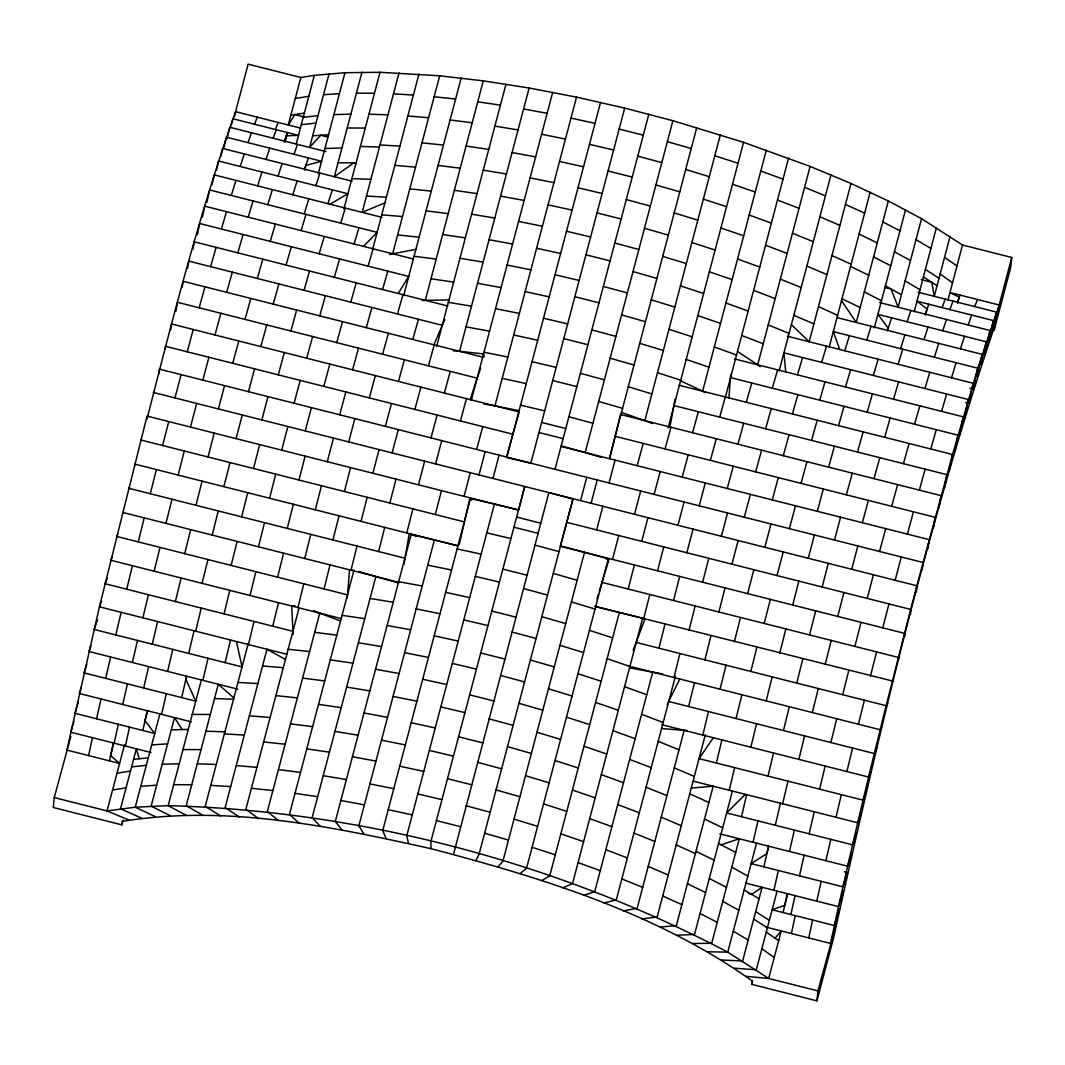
<?xml version="1.0" encoding="UTF-8"?>
<svg xmlns="http://www.w3.org/2000/svg" width="1065" height="1065" viewBox="0 0 1065 1065"><rect width="100%" height="100%" fill="white"/><g stroke="black" fill="none" stroke-linecap="round" stroke-linejoin="round"><path stroke-width="1.5" d="M146.997 419.091C173.222 315.932 199.847 212.161 235.578 111.665L248.132 64.153L300.836 77.492L314.335 75.349L344.954 72.713L380.005 72.287L439.685 75.801L483.284 80.86L529.132 88.022L576.524 97.141L624.689 108.111L672.894 120.718L743.583 142.311L810.119 166.42L851.002 183.473L888.343 200.979L921.558 218.698L962.507 245.017L1011.75 257.49L1010.738 267.408L994.124 330.27L994.484 326.809C927.122 526.469 879.078 732.427 833.549 937.985L816.935 1000.847L751.77 984.353L752.13 980.892C656.919 913.078 542.87 878.079 430.992 848.685C330.376 826.267 225.434 804.381 122.289 821.421L121.929 824.882L53.25 807.496L54.262 797.579L70.836 736.487M910.588 613.946L910.668 609.42L916.859 585.763L952.523 454.489L977.816 368.21L999.196 305.003L1011.75 257.49M728.926 397.884L730.697 374.361M347.283 597.984L349.573 569.868L352.622 570.041M916.366 591.9L916.859 585.763L153.24 392.426M816.935 1000.847L817.933 990.929L835.852 925.312M158.845 373.762L159.391 369.129L923.009 562.466L922.104 570.174M165.048 349.373L165.488 346.285L512.864 434.227L519.188 411.995L171.518 323.973L170.533 330.137M927.788 548.888L929.119 539.622L561.069 446.435M403.915 564.37L409.266 533.592L416.175 536.267M933.406 528.08L935.137 517.31L615.184 436.304L620.016 416.002M669.952 426.985L675.09 399.202M175.845 311.473L177.442 302.3L477.147 378.168L480.728 367.864M938.931 507.872L941.061 495.624L620.389 414.445M182.115 287.404L183.247 281.32L482.725 357.148M944.336 488.329L946.865 474.657L674.012 405.579M187.44 268.673L188.891 261.151L442.255 325.304L444.93 319.607M949.607 469.519L952.523 454.489L679.097 385.264M192.885 249.277L194.376 241.848L447.739 306.001M954.719 451.533L957.994 435.186L730.563 377.609M197.358 234.699L199.674 223.504L408.734 276.434L398.204 293.461M959.645 434.427L963.293 416.841L734.597 358.945M202.43 217.127L204.76 206.184L413.313 258.981M964.384 418.279L968.378 399.521L783.933 352.821L785.73 371.885M66.869 750.08L99.444 606.824L147.05 416.082L518.575 510.135L524.712 486.479L430.886 841.55L430.992 848.685M88.595 755.578L92.442 737.672M109.429 760.863L113.289 742.957M791.402 933.526L795.249 915.62M808.774 937.919L812.622 920.014M206.943 202.177L209.605 189.956L377.116 232.356L363.485 246.374M114.155 743.17L118.308 724.28M125.39 746.019L129.531 727.129M783.121 912.545L787.275 893.655M790.909 914.516L795.049 895.625M212.068 184.511L214.198 174.873L381.829 217.313M96.596 718.782L101.015 698.986M142.817 730.497L147.25 710.701M459.201 544.521L469.998 497.834L471.609 500.071M773.922 890.273L778.342 870.478M816.775 901.123L821.195 881.327M216.421 170.36L218.525 161.015L347.909 193.763L330.017 204.2M453.504 854.383L548.848 492.589L572.917 499.046L479.077 854.17L475.922 860.44M977.231 376.171L982.143 354.352L836.664 317.516M122.728 704.484L127.427 683.863M161.614 714.335L166.3 693.701M763.858 866.817L768.557 846.182M799.482 875.829L804.168 855.208M220.721 156.515L222.572 148.421L352.049 181.196M980.998 364.43L986.19 341.759L877.88 314.335L888.263 328.286L887.571 330.896M105.701 678.365L110.64 656.985M143.682 687.977L148.621 666.597M181.662 697.588L186.588 676.222M753.035 842.255L757.974 820.875M789.458 851.481L794.397 830.101M825.894 860.706L830.82 839.327M223.77 148.088L226.312 137.145L321.55 161.254L305.855 165.381L304.59 170.134M984.486 353.926L989.931 330.483L879.65 302.567M227.085 138.49L229.734 127.241L325.983 151.603M132.353 662.483L137.518 640.438M167.618 671.416L172.77 649.37M202.869 680.335L208.021 658.29M741.493 816.709L746.645 794.663M775.293 825.269L780.459 803.223M809.107 833.828L814.259 811.783M987.668 344.687L993.352 320.578L916.978 301.235L927.096 309.103L925.525 315.054M115.805 634.94L121.157 612.322M152.255 644.179L157.62 621.547M188.705 653.404L194.07 630.786M225.154 662.63L230.519 640.012M729.259 790.257L734.624 767.639M782.615 803.769L787.98 781.151M835.985 817.281L841.35 794.663M231.358 124.898L232.822 118.734L298.48 135.348L286.232 135.827L284.581 142.058M285.207 141.805L287.417 132.553L284.328 141.059M990.557 336.753L996.441 312.072L918.043 292.223M142.883 617.82L148.434 594.709M195.68 631.186L201.232 608.075M248.478 644.551L254.029 621.454M716.359 763.019L721.91 739.909M767.998 776.092L773.536 752.982M819.624 789.165L825.175 766.055M234.433 116.378L235.578 111.665L300.224 128.026M993.113 330.163L999.196 305.003L949.953 292.529L959.285 297.188L957.661 303.339M126.708 589.211L132.419 565.701M175.392 601.539L181.103 578.029M224.076 613.866L229.787 590.356M272.76 626.193L278.471 602.684M702.807 735.076L708.518 711.566M750.838 747.231L756.549 723.734M798.87 759.398L804.581 735.888M846.888 771.553L852.599 748.043M154.132 571.213L159.99 547.397M202.084 583.34L207.928 559.538M250.022 595.481L255.866 571.665M297.96 607.622L303.805 583.806M688.629 706.534L694.473 682.718M736.048 718.542L741.892 694.726M783.467 730.537L789.311 706.734M830.886 742.545L836.731 718.742M609.633 458.735L615.184 436.304M138.264 541.899L144.228 517.87M184.711 553.654L190.675 529.638M231.158 565.422L237.122 541.393M277.606 577.177L283.57 553.148M324.053 588.932L330.017 564.916M673.945 677.526L679.909 653.497M720.073 689.201L726.037 665.186M766.201 700.877L772.165 676.861M812.329 712.565L818.293 688.536M858.443 724.24L864.407 700.211M165.954 523.368L172.011 499.232M212.201 535.083L218.258 510.947M258.462 546.798L264.519 522.662M304.723 558.513L310.78 534.364M350.984 570.214L357.028 546.079M658.955 648.199L665.013 624.05M704.884 659.821L710.941 635.685M750.825 671.456L756.882 647.32M796.753 683.091L802.81 658.942M842.695 694.713L848.752 670.577M150.285 493.734L156.409 469.572M195.947 505.303L202.07 481.14M241.609 516.858L247.732 492.696M287.27 528.413L293.394 504.264M332.932 539.982L339.056 515.819M378.594 551.537L384.718 527.375M643.686 618.659L649.81 594.496M689.042 630.147L695.165 605.985M734.397 641.623L740.521 617.46M779.753 653.111L785.877 628.949M825.109 664.587L831.232 640.438M870.464 676.075L876.588 651.913M178.135 475.07L184.298 450.988M223.85 486.652L230.027 462.569M269.578 498.234L275.742 474.138M315.307 509.802L321.47 485.72M361.022 521.384L367.199 497.302M406.75 532.953L412.914 508.87M628.204 589.025L634.381 564.943M673.546 600.5L679.71 576.418M718.875 611.989L725.039 587.893M764.204 623.464L770.381 599.382M809.546 634.94L815.71 610.857M854.875 646.415L861.039 622.333M162.586 445.49L168.763 421.58M208.034 457.005L214.225 433.082M253.483 468.507L259.674 444.598M298.946 480.022L305.136 456.1M344.394 491.524L350.585 467.602M389.843 503.026L396.034 479.117M435.305 514.541L441.496 490.619M612.535 559.418L618.725 535.495M657.571 570.813L663.761 546.904M702.607 582.222L708.797 558.3M747.643 593.618L753.834 569.708M792.693 605.027L798.87 581.104M837.729 616.422L843.919 592.513M882.765 627.831L888.956 603.908M190.489 427.078L196.666 403.422M236.084 438.62L242.274 414.964M281.692 450.162L287.87 426.506M327.288 461.704L333.465 438.061M372.883 473.259L379.073 449.603M418.492 484.801L424.669 461.145M464.087 496.343L470.264 472.687M596.666 529.917L602.857 506.261M641.756 541.326L647.946 517.683M686.858 552.748L693.035 529.092M731.948 564.157L738.138 540.514M777.037 575.579L783.228 551.923M822.14 587.001L828.317 563.345M867.23 598.41L873.42 574.767M174.953 397.924L181.103 374.627M113.822 743.29L110.574 755.578L119.586 763.432L66.815 750.066M124.525 744.728L107.033 810.944L129.105 820.143M300.836 77.492L288.282 125.004L294.845 114.581L304.404 117.004M218.392 408.92L224.542 385.623M296.203 143.948L314.335 75.349M147.755 710.328L145.013 720.659L154.718 733.505L74.87 713.284L78.238 702.354M121.929 824.882L123.181 820.17M160.016 713.457L135.242 807.203L107.033 810.944L54.262 797.579M329.058 73.751L309.582 147.449L320.698 135.255L328.22 137.159M318.262 173.701L344.954 72.713M186.668 676.315L185.869 679.337L195.76 701.169L83.989 672.867L86.784 664.28M261.83 419.916L267.981 396.619M201.458 679.616L168.15 805.659L135.242 807.203L155.397 816.669M361.954 72.22L334.343 176.723L353.766 162.865L356.495 163.557M343.902 208.913L380.005 72.287M248.265 643.433L205.212 806.351L220.628 815.87M399.029 72.899L362.18 212.334L384.904 202.896M305.269 430.912L311.419 407.615M372.497 249.849L418.944 74.071M298.972 608.315L245.869 809.24L258.529 818.572M389.63 254.508L392.652 253.763L439.685 75.801M348.708 441.908L354.858 418.612M313.616 610.684L319.766 613.147L267.342 811.517L278.551 820.676M403.688 295.524L461.158 78.065M353.993 570.108L289.467 814.312L299.172 823.285M422.193 300.516L425.294 300.317L483.284 80.86M392.133 452.905L398.297 429.621M358.679 571.492L375.865 576.524L312.151 817.627L320.325 826.387M436.677 346.405L505.968 84.188M453.237 350.824L459.561 351.29L529.132 88.022M435.572 463.914L441.735 440.617M457.977 545.733L434.4 539.955L358.865 825.788L363.871 833.988M471.342 400.147L552.682 92.349M483.736 403.941L494.945 405.858L576.524 97.141M479.01 474.91L485.174 451.613M492.949 478.438L499.099 455.141M518.522 509.869L494.426 504.025L406.737 835.852L408.494 843.374M600.553 102.413L506.714 457.524L530.863 463.182L624.689 108.111M555.011 469.292L648.838 114.221M601.073 457.311L585.204 452.545L672.894 120.718M580.585 500.617L586.735 477.32M591.075 503.279L597.225 479.982M560.536 545.919L584.525 552.322L502.946 861.039L498.18 866.843M609.433 458.083L696.763 127.587M652.446 423.564L644.831 420.622L720.353 134.802M634.514 514.275L640.664 490.978M563.039 887.837L572.531 883.551L642.648 618.193L619.337 612.495L549.766 875.763L541.819 880.569M668.128 427.85L743.583 142.311M705.483 392.705L702.62 391.214L766.334 150.112M677.952 525.271L684.103 501.974M662.457 673.852L652.725 672.148L594.736 891.605L583.74 895.345M725.265 397.618L788.553 158.153M675.436 676.129L616.302 899.858L603.855 903.04M760.277 366.68L757.694 364.789L810.119 166.42M721.391 536.267L727.541 512.971M687.311 730.537L684.183 730.35L637.15 908.312L623.278 910.921M779.114 371.099L830.966 174.873M705.323 734.783L657.185 916.912L641.955 918.935M851.002 183.473L809.174 341.759L791.375 324.679M764.83 547.264L770.98 523.98M829.222 347.07L870.158 192.179M732.321 791.402L694.526 934.431L676.768 935.27M888.343 200.979L856.247 322.469L841.51 300.583M808.255 558.273L814.419 534.976M874.325 327.834L905.503 209.832M756.536 843.2L727.741 952.137L768.69 978.469L817.933 990.929M921.558 218.698L898.154 307.252L891.046 289.028L885.042 287.51M768.424 847.7L766.853 853.664L751.144 863.595L842.921 886.826L847.434 872.555L844.332 871.769M914.183 311.805L936.455 227.537M851.694 569.269L857.857 545.972M751.77 984.353L752.609 981.211M776.984 891.525L756.31 969.776L734.357 968.205M950.113 236.324L934.258 296.323L931.835 282.358L921.198 279.669M787.607 894.374L784.705 905.33L772.165 909.776L834.348 925.512L839.446 908.618M947.943 300.144L962.507 245.017M895.133 580.265L901.296 556.968M202.829 380.125L208.926 357.281M248.464 391.68L254.562 368.836M294.1 403.236L300.197 380.391M339.735 414.791L345.832 391.947M385.37 426.346L391.467 403.502M431.005 437.901L437.116 415.057M476.641 449.457L482.751 426.599M609.007 482.964L615.104 460.12M654.096 494.386L660.207 471.529M699.199 505.795L705.296 482.951M744.289 517.217L750.399 494.373M789.378 528.639L795.488 505.782M834.481 540.048L840.578 517.204M879.57 551.47L885.681 528.626M904.824 636.244L904.478 633.329L560.283 546.185L573.09 498.726M187.214 351.783L193.231 329.471M232.742 363.311L238.773 341M278.284 374.84L284.302 352.528M323.813 386.369L329.844 364.057M369.355 397.897L375.373 375.586M414.884 409.426L420.915 387.114M460.413 420.955L466.443 398.643M637.163 465.698L643.193 443.399M682.199 477.107L688.23 454.795M727.249 488.502L733.266 466.204M772.285 499.911L778.302 477.599M817.321 511.32L823.338 489.008M862.357 522.715L868.388 500.404M907.393 534.124L913.424 511.812M214.957 334.969L220.881 313.296M260.832 346.591L266.756 324.905M306.707 358.199L312.631 336.527M352.582 369.821L358.506 348.135M398.456 381.43L404.38 359.757M444.331 393.052L450.255 371.365M506.62 457.045L512.864 434.227M665.039 448.924L670.963 427.251M710.368 460.399L716.292 438.727M755.697 471.875L761.621 450.202M801.04 483.364L806.964 461.678M846.369 494.839L852.293 473.153M891.698 506.314L897.622 484.628M199.168 307.798L204.959 286.818M245.017 319.407L250.821 298.44M290.878 331.015L296.669 310.048M336.726 342.624L342.531 321.657M382.588 354.232L388.392 333.265M428.436 365.841L434.24 344.874M692.57 432.71L698.36 411.742M737.925 444.198L743.716 423.231M783.281 455.687L789.072 434.72M828.637 467.162L834.428 446.195M873.992 478.651L879.797 457.684M919.348 490.126L925.139 469.159M226.685 292.329L232.33 272.147M273.212 304.097L278.87 283.929M319.74 315.879L325.397 295.711M366.28 327.661L371.925 307.492M412.807 339.442L418.465 319.274M719.687 417.147L725.332 396.965M765.615 428.769L771.273 408.601M811.557 440.404L817.214 420.236M857.498 452.039L863.143 431.857M903.426 463.661L909.084 443.493M210.617 266.649L216.102 247.36M257.331 278.484L262.815 259.181M304.058 290.306L309.542 271.016M350.771 302.141L356.256 282.837M397.485 313.962L402.969 294.672M746.299 402.277L751.784 382.974M792.427 413.952L797.911 394.662M838.554 425.641L844.039 406.337M884.669 437.316L890.154 418.012M930.797 448.991L936.281 429.688M237.814 252.858L243.113 234.5M286.059 265.065L291.357 246.721M334.304 277.286L339.602 258.928M382.548 289.494L387.846 271.149M772.311 388.179L777.61 369.835M819.731 400.187L825.016 381.829M867.15 412.195L872.435 393.837M914.569 424.19L919.854 405.845M221.387 229.002L226.472 211.682M270.284 241.382L275.356 224.063M319.167 253.763L324.253 236.443M368.064 266.144L373.136 248.811M797.499 374.867L802.571 357.547M845.517 387.021L850.602 369.701M893.548 399.189L898.634 381.856M941.58 411.343L946.652 394.023M248.185 217.18L253.044 200.952M301.142 230.586L305.988 214.358M354.086 243.992L358.932 227.764M821.661 362.38L826.52 346.138M873.3 375.452L878.146 359.211M924.939 388.525L929.785 372.284M73.964 721.418L70.729 732.174L150.977 752.502M599.276 591.341L609.26 558.579L606.544 559.311M231.318 195.454L235.924 180.371M267.781 204.68L272.374 189.597M304.231 213.905L308.837 198.836M340.693 223.144L345.286 208.061M844.771 350.771L849.377 335.688M898.141 364.283L902.734 349.2M951.511 377.782L956.104 362.712M843.307 891.006L838.488 906.621L830.487 943.417L766.161 927.136M257.637 185.869L261.963 172.011M292.795 194.775L297.122 180.904M327.94 203.668L332.267 189.81M866.764 340.094L871.09 326.236M900.577 348.654L904.904 334.796M934.378 357.214L938.718 343.356M596.946 598.783L598.344 594.323M81.299 687.151L79.303 693.488L191.407 721.884M240.251 166.513L244.284 153.919M278.072 176.084L282.118 163.491M315.892 185.656L319.939 173.076M887.571 330.403L891.618 317.809M924.007 339.629L928.041 327.035M960.43 348.854L964.477 336.26M470.211 399.601L477.147 378.168M851.8 853.318L847.607 866.204L838.488 906.621L745.607 883.111M266.01 159.417L269.751 148.142M304.59 169.189L308.331 157.913M907.14 321.737L910.881 310.461M942.751 330.762L946.492 319.487M90.858 645.776L88.927 651.487L237.735 689.161M856.406 833.389L852.546 844.825L847.607 866.204L719.794 833.842M248.025 142.643L251.447 132.739M294.06 154.292L297.481 144.387M925.352 314.135L928.773 304.231M968.218 324.985L971.639 315.08M97.594 619.511L94.079 629.442L242.061 666.916L236.43 641.503M861.212 812.848L857.698 822.779L852.546 844.825L726.636 812.941L745.354 794.33M273.173 138.237L276.261 129.73M942.139 307.612L945.227 299.105M949.913 309.582L953.002 301.076M633.182 650.183L644.977 618.991L641.849 617.926M101.548 601.219L99.444 606.824L286.978 654.309M866.218 791.761L863.063 800.161L857.698 822.779L693.368 781.178M254.548 124.232L257.291 117.163M275.382 129.504L278.138 122.435M957.355 302.167L960.098 295.098M974.728 306.574L977.47 299.505M107.219 578.255L104.996 583.713L292.902 631.292L293.155 634.421M871.383 770.221L868.614 777.051L863.063 800.161L699.013 758.626L713.35 737.739M433.921 344.794L442.255 325.304M112.491 556.276L110.707 560.203L341.253 618.579M876.708 748.309L874.325 753.541L868.614 777.051L661.818 724.693M667.169 704.431L679.803 679.004M117.882 533.978L116.551 536.401L347.456 594.856M882.166 726.104L880.169 729.738L874.325 753.541L668.727 701.489M887.717 703.712L886.133 705.709L880.169 729.738L628.643 666.051M775.014 938.185L781.257 930.956L768.69 978.469L745.913 976.312M520.173 873.566L526.549 868.241L608.301 558.832L584.525 552.322M721.058 844.838L739.296 838.781L711.686 943.284L692.769 943.51M129.744 487.877L128.572 488.236L404.886 558.193M893.362 681.214L594.603 606.238M392.652 253.763L415.882 249.383M295.298 98.446L308.797 96.303M290.878 115.22L304.364 113.076M117.004 773.217L130.489 771.073M112.571 789.99L126.056 787.847M303.259 117.27L317.982 115.672M301.302 124.685L316.025 123.087M294.952 605.692L291.73 606.038L292.902 631.292M133.578 759.385L148.301 757.787M131.594 766.893L146.318 765.296M691.225 788.087L713.191 786.196L676.342 925.631L659.821 927.056M323.52 94.718L339.416 93.667M312.671 135.774L328.566 134.736M151.709 744.901L167.604 743.849M140.78 786.25L156.675 785.198M333.878 114.621L350.878 114.128M324.932 148.501L341.932 148.008M171.292 729.884L188.305 729.392M162.213 764.244L179.226 763.751M425.294 300.317L448.964 299.931M356.416 93.174L374.467 93.241M347.217 127.986L365.268 128.053M338.018 162.812L356.069 162.878M192.259 714.415L210.311 714.482M182.967 749.56L201.019 749.627M173.688 784.705L191.74 784.772M707.732 951.777L727.741 952.137C556.742 862.61 361.181 810.771 168.15 805.659L186.069 815.231M368.929 114.195L387.953 114.82M360.409 146.438L379.433 147.063M351.889 178.68L370.913 179.306M214.518 698.573L233.528 699.199M205.891 731.202L224.915 731.815M197.278 763.818L216.288 764.444M721.617 960.018L742.638 960.989L762.114 887.291L751.69 894.374L748.628 893.602M393.491 93.853L413.406 95.038M379.992 144.946L399.907 146.118M366.493 196.04L386.409 197.211M237.974 682.412L257.89 683.584M224.356 733.905L244.284 735.076M210.75 785.398L230.679 786.569M661.578 728.54L684.183 730.35M407.868 115.992L428.609 117.709M394.822 165.394L415.55 167.125M381.763 214.811L402.49 216.541M262.536 665.971L283.277 667.688M249.37 715.786L270.111 717.517M236.217 765.615L256.945 767.332M434.147 96.755L455.62 99.018M421.98 142.817L443.453 145.08M409.799 188.864L431.285 191.128M397.631 234.926L419.104 237.189M288.149 649.277L309.622 651.54M275.902 695.618L297.375 697.881M263.654 741.946L285.127 744.222M251.407 788.286L272.88 790.563M459.561 351.29L483.563 353.926L484.176 356.988M450.082 119.972L472.208 122.781M438.074 165.408L460.2 168.203M426.067 210.843L448.192 213.639M414.059 256.279L436.184 259.075M314.694 632.344L336.806 635.153M302.593 678.099L324.719 680.894M290.505 723.854L312.631 726.65M278.418 769.596L300.543 772.405M477.746 101.827L500.43 105.142M466.057 146.065L488.742 149.38M454.356 190.302L477.053 193.617M442.667 234.54L465.365 237.868M430.979 278.777L453.677 282.105M342.051 615.344L364.736 618.659M330.283 659.847L352.981 663.162M318.528 704.351L341.213 707.666M306.76 748.855L329.458 752.17M295.005 793.358L317.69 796.673M494.892 126.096L518.056 129.93M483.257 170.16L506.421 173.994M471.609 214.225L494.772 218.045M459.96 258.276L483.124 262.11M448.325 302.34L471.489 306.174M370.074 598.437L393.238 602.271M358.373 642.754L381.536 646.588M346.657 687.085L369.821 690.905M334.942 731.402L358.106 735.236M323.228 775.719L346.391 779.553M523.594 108.976L547.144 113.303M512.079 152.548L535.628 156.875M500.563 196.12L524.113 200.446M489.048 239.705L512.598 244.031M477.533 283.277L501.082 287.603M466.017 326.849L489.567 331.175M398.683 581.703L422.233 586.016M387.114 625.461L410.664 629.788M375.546 669.219L399.095 673.546M363.99 712.978L387.54 717.304M352.422 756.749L375.972 761.076M340.853 800.507L364.403 804.834M629.535 667.808L652.725 672.148M494.945 405.858L519.094 410.664M541.606 134.257L565.448 139.062M530.09 177.855L553.92 182.647M518.562 221.44L542.404 226.246M507.047 265.039L530.889 269.844M495.531 308.637L519.361 313.43M484.003 352.222L507.845 357.028M427.731 565.182L451.573 569.975M416.175 608.914L440.018 613.72M404.62 652.659L428.463 657.464M393.065 696.404L416.894 701.196M381.496 740.135L405.339 744.941M369.941 783.88L393.784 788.686M570.986 118.095L595.015 123.367M559.524 161.481L583.553 166.739M548.062 204.853L572.091 210.111M536.6 248.238L560.629 253.497M525.138 291.61L549.167 296.869M513.676 334.982L537.705 340.241M502.214 378.368L526.243 383.626M457.138 548.901L481.18 554.159M445.663 592.353L469.692 597.611M434.174 635.818L458.216 641.077M422.698 679.27L446.728 684.529M411.21 722.722L435.252 727.981M399.734 766.174L423.764 771.446M388.246 809.64L412.275 814.898M494.426 504.025L470.464 498.487L382.708 830.593L386.089 838.461M589.478 144.321L613.613 150.019M577.989 187.786L602.124 193.484M566.5 231.265L590.636 236.963M555.011 274.743L579.147 280.441M543.523 318.222L567.658 323.92M532.034 361.687L556.17 367.385M520.545 405.166L544.681 410.864M486.798 532.873L510.934 538.571M475.31 576.391L499.445 582.089M463.808 619.897L487.943 625.594M452.305 663.415L476.441 669.113M440.817 706.92L464.952 712.618M429.315 750.426L453.45 756.123M417.813 793.944L441.948 799.642M434.4 539.955L411.197 534.337L335.315 821.461L341.918 829.955M595.668 606.664L619.337 612.495M619.151 129.065L643.3 135.175M608.075 170.972L632.224 177.083M596.999 212.88L621.148 218.991M585.923 254.788L610.072 260.912M787.394 336.234L973.224 383.28L968.91 403.142L965.689 402.33M969.975 388.286L973.197 389.098L977.816 368.21L833.309 331.614L839.713 349.48M574.86 296.709L598.996 302.819M563.784 338.617L587.92 344.727M552.708 380.524L576.844 386.635M541.632 422.432L565.768 428.556M538.97 432.51L563.119 438.62M566.766 522.343L910.668 609.42L886.133 705.709L636.244 642.448M516.618 517.084L540.767 523.208M513.942 527.215L538.091 533.325M140.86 439.991L464.287 521.877M457.258 545.746L134.696 464.074L135.455 465.352M602.071 582.409L898.314 657.411L899.073 658.689M502.866 569.123L527.015 575.246M122.515 512.371L399.442 582.488M491.79 611.044L515.939 617.154M480.714 652.952L504.863 659.062M469.638 694.859L493.787 700.97M458.562 736.767L482.711 742.891M447.486 778.688L471.635 784.798M436.424 820.596L460.559 826.706M637.762 156.129L661.818 162.639M626.287 199.568L650.342 206.078M614.798 243.006L638.854 249.516M603.322 286.445L627.378 292.955M591.847 329.884L615.903 336.394M580.372 373.322L604.427 379.832M568.883 416.761L592.939 423.271M534.976 545.107L559.032 551.617M523.487 588.559L547.543 595.055M512.012 631.998L536.068 638.494M500.537 675.436L524.592 681.933M489.061 718.875L513.117 725.371M477.573 762.314L501.628 768.81M466.097 805.752L490.153 812.262M561.188 445.902L585.204 452.545M375.865 576.524L398.35 582.941M667.356 141.672L691.225 148.541M655.907 184.977L679.776 191.846M644.471 228.269L668.341 235.139M633.023 271.575L656.892 278.444M621.587 314.867L645.457 321.737M610.139 358.173L634.021 365.042M598.703 401.465L622.572 408.334M553.268 573.423L577.137 580.292M541.819 616.715L565.701 623.584M530.383 660.02L554.253 666.89M518.948 703.313L542.817 710.182M507.499 746.618L531.368 753.488M496.064 789.911L519.933 796.78M484.615 833.216L508.484 840.085M685.687 169.495L709.277 176.71M674.198 212.947L697.801 220.162M662.723 256.399L686.313 263.601M651.248 299.851L674.837 307.053M639.759 343.289L663.362 350.505M628.283 386.741L651.873 393.944M571.426 601.885L595.029 609.087M559.95 645.337L583.54 652.539M548.462 688.775L572.065 695.991M536.986 732.227L560.576 739.43M525.511 775.679L549.101 782.882M514.022 819.118L537.612 826.334M714.815 155.756L738.045 163.264M703.353 199.142L726.57 206.65M691.891 242.527L715.108 250.049M680.428 285.913L703.645 293.434M668.953 329.298L692.183 336.82M657.491 372.683L680.721 380.205M589.411 630.347L612.628 637.868M577.936 673.732L601.166 681.254M566.473 717.118L589.704 724.639M555.011 760.516L578.228 768.025M543.549 803.902L566.766 811.41M532.087 847.287L555.304 854.809M732.507 184.218L755.271 192.02M720.925 228.017L743.689 235.818M709.357 271.815L732.121 279.616M697.788 315.613L720.552 323.401M686.206 359.411L708.97 367.199M607.13 658.663L629.894 666.464M595.561 702.461L618.326 710.262M583.993 746.259L606.744 754.06M572.411 790.057L595.175 797.845M560.842 833.842L583.607 841.643M621.494 412.448L644.831 420.622M760.796 171.066L783.015 179.106M749.188 215.037L771.393 223.091M737.566 259.021L759.771 267.062M725.944 303.006L748.149 311.047M714.322 346.977L736.527 355.018M624.556 686.685L646.761 694.739M612.934 730.67L635.139 738.711M601.312 774.641L623.518 782.695M589.691 818.626L611.896 826.666M578.069 862.597L600.274 870.651M319.766 613.147L340.547 620.988M777.477 200.06L799.043 208.327M765.549 245.203L787.115 253.47M753.621 290.346L775.187 298.613M741.693 335.488L763.259 343.755M641.596 714.269L663.162 722.523M629.668 759.412L651.234 767.665M617.74 804.554L639.306 812.808M605.812 849.684L627.378 857.951M804.581 187.373L825.428 195.827M792.466 233.235L813.314 241.675M780.339 279.097L801.186 287.537M768.224 324.945L789.072 333.398M658.197 741.333L679.044 749.787M646.082 787.195L666.93 795.635M633.968 833.056L654.802 841.496M621.84 878.905L642.688 887.358M819.89 216.781L839.926 225.381M806.871 266.05L826.906 274.65M793.851 315.32L813.886 323.92M674.265 767.865L694.3 776.465M661.245 817.135L681.28 825.734M648.226 866.404L668.261 875.004M141.672 818.146L120.518 808.801L136.373 748.802L139.209 758.773M845.464 204.427L864.62 213.133M831.965 255.507L851.121 264.226M818.466 306.6L837.623 315.307M689.721 793.784L708.877 802.504M676.222 844.878L695.378 853.584M662.723 895.958L681.88 904.678M680.548 380.831L702.62 391.214M859.082 234.1L877.267 242.9M850.536 266.436L868.72 275.236M841.989 298.772L860.174 307.572M704.511 819.038L722.696 827.838M695.964 851.374L714.149 860.174M687.418 883.724L705.602 892.523M170.227 815.684L151.137 806.152L174.54 717.61L182.142 729.565M882.805 221.946L899.965 230.786M873.566 256.905L890.726 265.757M864.327 291.877L881.487 300.729M718.556 843.533L735.702 852.386M709.303 878.505L726.463 887.358M700.064 913.477L717.224 922.33M894.427 251.739L910.482 260.606M885.401 285.913L901.456 294.779M731.788 867.203L747.843 876.069M285.46 659.435L266.969 649.237L225.141 807.523L239.199 816.962M722.762 901.363L738.817 910.229M202.896 815.284L186.202 805.726L218.298 684.249L233.861 697.948M916.02 239.652L930.917 248.491M905.117 280.907L920.014 289.76M744.182 889.927L759.079 898.767M733.279 931.183L748.176 940.036M925.379 269.445L939.037 278.231M923.395 276.94L937.067 285.713M755.684 911.587L769.356 920.373M753.714 919.068L767.386 927.855M737.459 351.477L757.694 364.789M944.575 257.277L956.969 265.97M940.142 274.038L952.536 282.744M766.268 932.048L778.661 940.741M761.848 948.809L774.228 957.515"/></g></svg>
